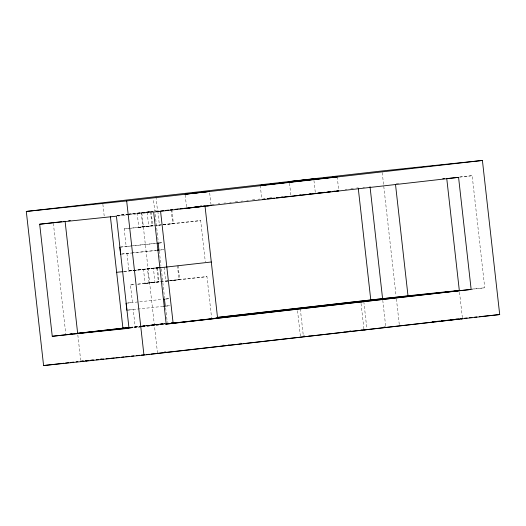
<?xml version="1.0" encoding="UTF-8"?>
<svg xmlns="http://www.w3.org/2000/svg" width="526" height="526" viewBox="0 0 526 526"><rect width="100%" height="100%" fill="white"/><g stroke="black" fill="none" stroke-linecap="round" stroke-linejoin="round"><path stroke-width="0.39" stroke-dasharray="2.63 1.97" d="M157.839 211.176L159.411 225.187L160.371 225.062M171.844 209.604L173.416 223.616L169.865 224.037M164.125 267.215L165.697 281.226L167.781 280.976L166.604 281.134M178.13 265.643L179.701 279.654L169.766 280.746M145.13 226.653L138.772 227.344L137.201 213.332L139.686 213.037M150.245 226.075L152.724 225.779L151.153 211.768L137.201 213.332M138.772 227.344L141.257 227.048M151.416 282.692L145.058 283.382L143.486 269.371L145.972 269.075M156.531 282.114L159.016 281.818L157.445 267.813L154.96 268.102M145.058 283.382L154.986 282.291L153.414 268.28L147.51 268.898L149.082 282.909M155.006 211.058L156.459 210.88M153.553 211.235L129.074 214.029M177.538 208.414L179.169 208.23M200.327 205.817L201.951 205.633M211.722 204.522L214.161 204.246M218.231 203.779L219.861 203.595M223.925 203.135L225.555 202.951M229.625 202.484L231.249 202.3M235.319 201.839L237.765 201.557M241.02 201.188L242.644 201.004M246.714 200.537L248.344 200.353M252.414 199.893L254.854 199.61M258.108 199.242L259.739 199.058M269.503 197.947L271.942 197.671M345.188 189.334L346.818 189.15M350.888 188.683L353.327 188.407M356.582 188.038L358.213 187.848M116.831 215.529L128.147 214.24M128.955 214.148L153.211 211.386M118.015 216.008L128.337 214.832M129.133 214.739L152.856 212.142M459.474 177.144L472.177 175.697L484.748 287.781L472.046 289.228M156.36 243.288L126.155 246.444L124.189 228.935L162.304 224.595M162.955 224.766L166.466 224.372M163.376 224.826L200.682 220.585L205.304 261.803M120.592 247.075L126.155 246.444M158.97 243.065L162.942 242.611M156.334 250.376L120.585 254.17L131.198 253.065M158.957 250.159L163.724 249.62L159.595 250.034M123.926 271.475L159.496 267.425M126.937 253.453L128.903 270.962L158.911 267.55M130.474 284.974L134.531 284.513L130.474 284.974L132.44 302.483L126.878 303.114M137.773 284.139L168.59 280.634M169.661 280.864L206.968 276.623L211.59 317.842M166.052 299.011L170.016 298.564M126.871 310.215L133.223 309.492L135.189 327.001L140.863 326.357M165.243 306.198L170.01 305.659M130.264 327.303L140.863 326.094M141.678 326.002L165.322 323.312M129.843 327.461L164.901 323.47M130.211 327.514L139.101 326.501M142.336 326.133L164.973 323.556M141.678 326.265L165.197 323.589M129.001 328.263L164.967 324.174M164.349 351.802L165.979 351.618M222.274 345.207L223.912 345.023M227.988 344.556L229.619 344.372M239.415 343.261L241.046 343.07M303.055 336.015L304.685 335.831M308.769 335.364L310.399 335.18M343.853 331.373L345.483 331.189M349.566 330.722L351.197 330.538M360.987 329.421L362.618 329.237M383.835 326.824L385.466 326.639M128.265 214.115L117.357 215.331M172.646 280.47L169.707 280.799M172.752 280.411L179.701 279.654M146.373 226.469L152.724 225.779M162.863 224.819L173.416 223.616M149.844 268.687L143.486 269.371M151.087 268.497L157.445 267.813M152.658 282.508L159.016 281.818M151.153 211.768L141.224 212.859L142.796 226.87L148.7 226.252L147.129 212.241M161.423 224.977L159.411 225.187M396.249 183.64L398.695 183.383M459.928 176.979L472.177 175.697M362.933 187.355L364.511 187.19M156.044 210.873L154.749 211.005L153.441 199.334M116.838 215.588L126.549 214.569M127.358 214.483L152.448 211.86M163.119 224.51L200.682 220.585M124.189 228.935L153.579 225.858M156.847 225.516L160.93 225.089M158.813 243.032L162.896 242.604M119.803 247.167L156.544 243.328M132.019 252.98L156.511 250.415M128.903 270.962L159.115 267.806M123.932 271.541L158.734 267.905M169.405 280.549L206.968 276.623M137.825 284.204L168.031 281.048M126.089 303.206L162.646 299.327M165.914 298.985L169.997 298.558M128.502 310.044L163.435 306.329M166.703 305.987L169.964 305.645M471.684 289.142L484.748 287.781M130.218 327.58L139.272 326.574M140.087 326.488L165.401 323.845M129.915 327.935L141.343 326.738M142.165 326.653L166.216 324.141M459.52 292.272L462.393 317.888M382.231 172.581L396.045 295.704M396.413 298.965L399.339 325.055M382.77 300.293L385.643 325.916M363.821 301.569L366.878 328.789M361.053 303.476L363.926 329.098M337.212 176.775L338.698 190.011M313.956 180.497L315.357 192.95M289.537 183.232L290.931 195.685M300.3 308.801L303.351 336.015M297.525 310.708L300.399 336.324M260.245 185.422L261.731 198.657M209.683 192.976L211.084 205.429M185.178 194.929L186.658 208.165M171.147 209.67L172.719 223.681M177.433 265.709L179.004 279.72M155.959 196.731L157.53 210.735M155.196 214.45L158.293 242.065M159.293 251.001L160.936 265.617M161.298 268.865L164.579 298.104M165.67 307.848L167.307 322.471M150.528 211.827L152.099 225.838M156.814 267.865L158.385 281.877M141.836 213.293L157.55 353.393M102.879 204.298L104.194 215.969M77.841 335.003L80.807 361.421M53.376 223.366L65.763 333.819"/><path stroke-width="0.79" d="M187.355 208.072L186.658 208.165L187.756 208.066M262.652 199.301L264.69 199.058M267.478 198.723L268.911 198.552M330.972 191.753L281.16 197.375M332.406 191.582L338.783 190.787L336.995 190.951M276.387 197.691L277.919 197.513M188.841 207.895L196.757 206.994M207.461 205.863L211.084 205.429L203.075 206.284M26.3 211.439L382.054 170.95L482.414 160.456L499.7 314.561L143.946 355.05L43.586 365.544L26.3 211.439L126.661 200.945L482.414 160.456M68.663 220.802L70.28 220.618M39.68 224.214L116.43 216.186L129.001 328.263L52.252 336.292L39.68 224.214L61.91 221.683M63.501 221.499L65.093 221.321L77.664 333.399L129.1 328.02M281.035 197.151L282.62 196.974M285.651 196.625L287.104 196.461M161.351 210.926L163.777 210.65M165.394 210.466L168.629 210.098M170.246 209.913L172.673 209.637M175.099 209.361L177.518 209.085M179.945 208.809L182.371 208.533M183.988 208.349L186.414 208.072M188.841 207.796L191.267 207.52M193.693 207.244L196.119 206.968M197.737 206.784L200.971 206.416M202.589 206.231L205.008 205.955L217.58 318.033L173.113 323.095L160.542 211.018M458.573 177.354L153.645 212.063L166.216 324.141L471.145 289.438L458.573 177.354L447.554 178.511M211.294 261.994L159.542 267.819M69.932 334.168L71.562 333.984M77.269 333.333L123.741 328.046M216.686 317.467L370.784 299.932L471.145 289.438M52.252 336.292L129.028 327.553M217.895 317.441L407.998 295.803L459.441 290.424M110.361 216.265L122.933 328.342L129.403 327.606M166.814 323.405L168.438 323.22M171.686 322.846L173.304 322.662L171.831 322.819M165.782 324.082L460.927 290.49M43.586 365.544L63.988 363.223M65.618 363.039L68.88 362.664M70.51 362.48L73.778 362.112M76.224 361.829L77.855 361.645M81.122 361.277L82.753 361.086M86.014 360.718L87.645 360.534M83.253 361.138L80.807 361.421L84.068 361.079M88.144 360.586L85.699 360.862L88.966 360.566M90.59 360.303L93.036 360.027M100.374 359.192L102.005 359.008M242.013 343.78L151.021 354.077M243.637 343.596L302.7 336.896M303.443 336.818L459.224 319.058M294.639 195.613L296.164 195.442M299.222 195.093L300.76 194.922M304.613 194.495L306.158 194.318M198.355 206.81L201.517 206.462M200.985 206.606L188.328 208M309.262 193.976L310.84 193.798M313.996 193.45L315.574 193.272M317.941 193.009L320.189 192.766M322.445 192.516L324.7 192.266M276.656 197.868L279.661 197.539M327.829 191.931L329.454 191.753M267.898 198.815L270.338 198.552M271.962 198.381L274.401 198.118M442.787 178.774L444.417 178.603M332.702 191.405L334.845 191.175M263.611 199.269L265.038 199.117M156.498 211.439L158.924 211.182M157.182 243.203L158.813 243.032M157.149 250.291L158.78 250.12M157.327 250.33L158.957 250.159L158.175 243.157M116.647 272.304L123.123 271.626M163.468 299.241L165.098 299.07M163.612 306.369L165.243 306.198L164.46 299.195M360.869 301.878L363.821 301.569M213.155 318.5L216.107 318.191M122.933 328.342L129.409 327.665M165.828 323.858L173.56 322.99M69.787 334.22L72.154 333.977M74.514 333.727L76.875 333.484M450.743 319.683L452.373 319.512M455.641 319.17L457.272 318.999M460.533 318.657L462.163 318.486M464.616 318.23L467.062 317.974M469.508 317.724L471.96 317.467M474.406 317.211L476.852 316.954M479.298 316.698L499.7 314.561M432.273 321.846L433.904 321.675M437.172 321.34L439.618 321.084M441.255 320.913L444.523 320.571M446.153 320.4L449.421 320.058M451.052 319.887L454.319 319.545M455.95 319.374L459.218 319.032M364.012 329.894L366.964 329.585M90.603 360.395L93.865 360.054M96.317 359.797L98.77 359.541M100.4 359.37L103.668 359.028M106.114 358.771L109.382 358.43M111.012 358.259L114.28 357.917M115.911 357.746L119.178 357.404M121.631 357.147L124.077 356.891M125.707 356.727L128.975 356.385M131.428 356.128L133.874 355.872M136.326 355.615L139.587 355.274M141.224 355.103L144.486 354.761M146.123 354.59L149.391 354.248M446.765 178.59L459.336 290.668M395.519 184.534L407.998 295.803M370.021 186.618L382.593 298.696M358.305 188.663L370.784 299.932M126.661 200.945L143.946 355.05M119.803 247.167L120.585 254.17M126.089 303.206L126.871 310.215M261.08 185.297L260.245 185.422L337.212 176.775L261.08 185.297M185.783 194.061L185.086 194.153L209.512 191.425L185.783 194.061M290.056 181.582L289.359 181.674L313.785 178.939L290.056 181.582M462.479 318.69L460.855 318.874L462.479 318.69"/></g></svg>
